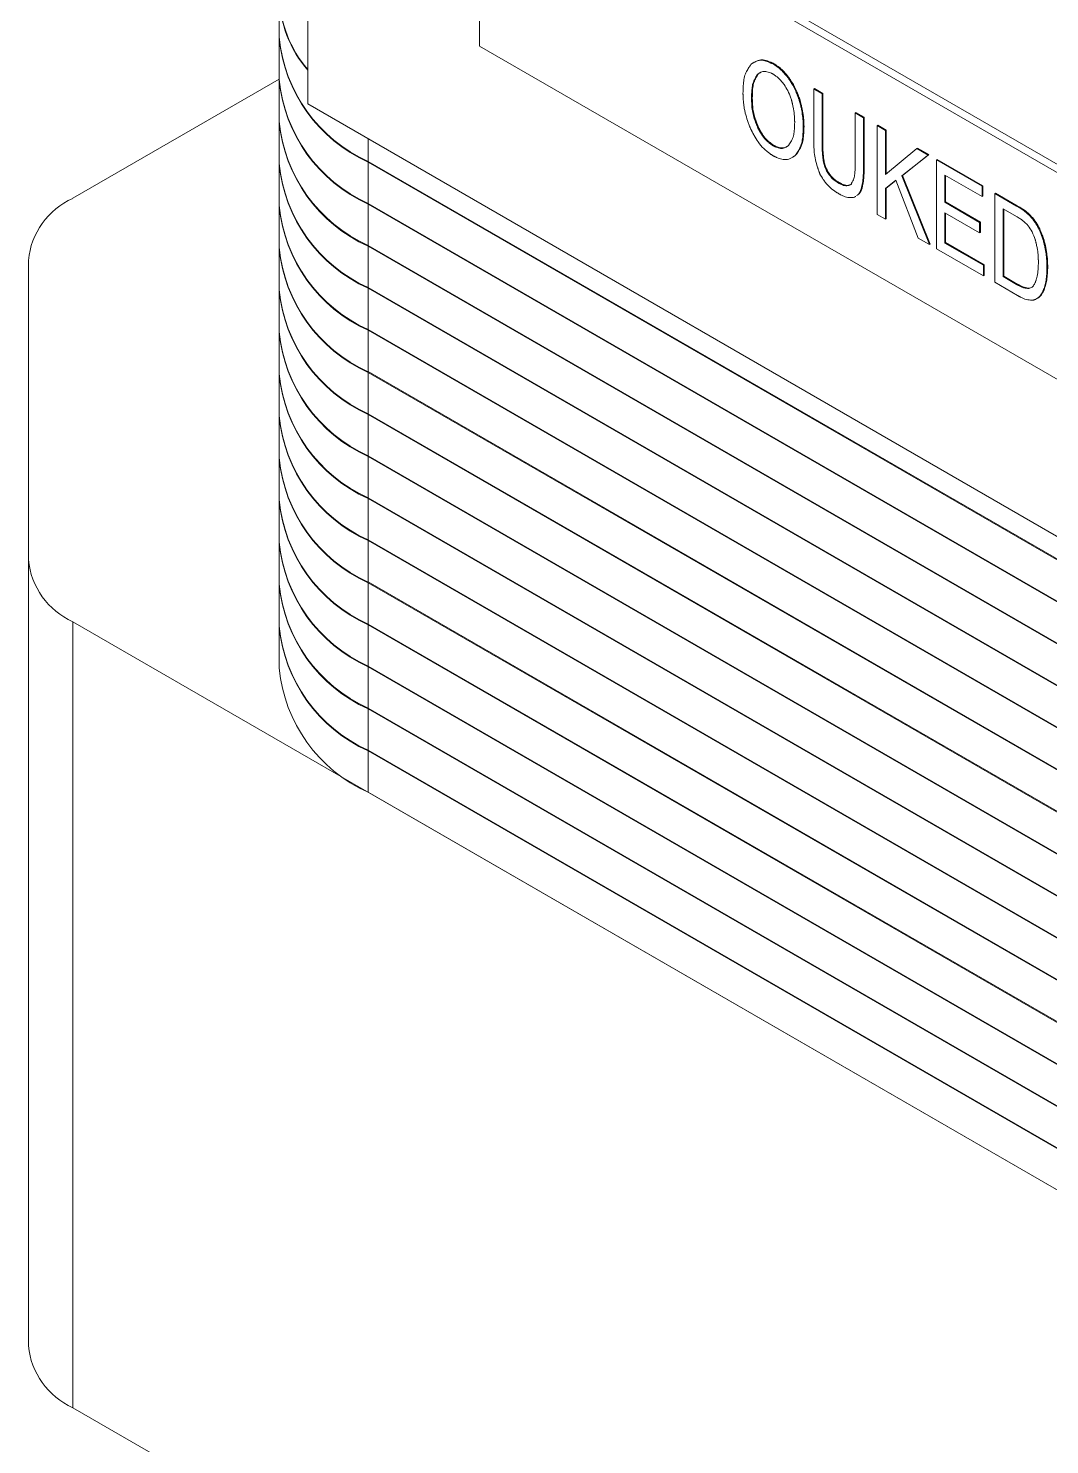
# Model space of a CAD drawing. Header units: millimetres. Extents: x -331 to 5585, y -2655 to 1513.
# Drawn here: x 4930.01 to 4940.09, y 341.15 to 355.13 of the extents above; entities that cross this region are included whole.
import ezdxf

# ---------------------------------------------------------------- set-up
doc = ezdxf.new("R2010")
doc.units = ezdxf.units.MM

msp = doc.modelspace()

# ---------------------------------------------------------------- linework, layer by layer
at = {"color": 7, "linetype": 'Continuous', "lineweight": 15}
for p, q in [((4932.768, 354.384), (4932.768, 365.219)), ((4934.465, 354.955), (4934.465, 356.997)), ((4934.465, 356.997), (4948.607, 348.833)), ((4948.678, 348.874), (4934.536, 357.038)), ((4932.485, 355.45), (4932.485, 355.042)), ((4932.485, 355.035), (4932.485, 355.042)), ((4932.485, 355.035), (4932.485, 354.626)), ((4948.607, 346.791), (4934.465, 354.955)), ((4937.363, 354.778), (4937.37, 354.782)), ((4932.485, 354.628), (4930.45, 353.452)), ((4932.485, 354.619), (4932.485, 354.626)), ((4932.485, 354.619), (4932.485, 354.211)), ((4937.217, 354.681), (4937.209, 354.677)), ((4937.513, 354.637), (4937.52, 354.641)), ((4937.149, 354.434), (4937.156, 354.438)), ((4937.62, 354.419), (4937.627, 354.423)), ((4937.764, 354.531), (4937.771, 354.535)), ((4937.764, 354.024), (4937.764, 354.531)), ((4937.764, 354.531), (4937.846, 354.483)), ((4937.853, 354.487), (4937.771, 354.535)), ((4937.846, 354.483), (4937.853, 354.487)), ((4937.846, 354.483), (4937.846, 353.977)), ((4937.853, 353.981), (4937.853, 354.487)), ((4950.446, 344.179), (4932.768, 354.384)), ((4938.171, 354.296), (4938.178, 354.3)), ((4938.171, 353.79), (4938.171, 354.296)), ((4938.171, 354.296), (4938.253, 354.248)), ((4938.26, 354.252), (4938.178, 354.3)), ((4932.485, 354.204), (4932.485, 354.211)), ((4932.485, 354.204), (4932.485, 353.796)), ((4937.211, 354.147), (4937.218, 354.151)), ((4937.66, 354.152), (4937.667, 354.156)), ((4938.253, 354.248), (4938.26, 354.252)), ((4938.253, 354.248), (4938.253, 353.741)), ((4938.26, 353.746), (4938.26, 354.252)), ((4938.389, 354.17), (4938.396, 354.174)), ((4938.389, 354.17), (4938.471, 354.122)), ((4938.389, 353.293), (4938.389, 354.17)), ((4938.478, 354.126), (4938.396, 354.174)), ((4938.471, 354.122), (4938.478, 354.126)), ((4938.471, 354.122), (4938.471, 353.687)), ((4938.478, 353.693), (4938.478, 354.126)), ((4937.361, 353.97), (4937.369, 353.975)), ((4937.583, 353.878), (4937.59, 353.882)), ((4937.846, 353.977), (4937.853, 353.981)), ((4938.471, 353.687), (4938.781, 353.944)), ((4938.892, 353.879), (4938.631, 353.674)), ((4938.638, 353.678), (4938.899, 353.883)), ((4938.781, 353.944), (4938.788, 353.948)), ((4938.781, 353.944), (4938.892, 353.879)), ((4938.899, 353.883), (4938.788, 353.948)), ((4938.892, 353.879), (4938.899, 353.883)), ((4932.485, 353.789), (4932.485, 353.796)), ((4932.485, 353.789), (4932.485, 353.381)), ((4933.364, 353.817), (4949.992, 344.218)), ((4949.992, 344.211), (4933.364, 353.81)), ((4933.364, 353.81), (4933.364, 353.402)), ((4937.862, 353.796), (4937.869, 353.8)), ((4938.253, 353.741), (4938.26, 353.746)), ((4938.974, 353.832), (4938.981, 353.836)), ((4938.974, 353.832), (4939.424, 353.572)), ((4938.974, 352.955), (4938.974, 353.832)), ((4939.431, 353.576), (4938.981, 353.836)), ((4937.915, 353.684), (4937.922, 353.688)), ((4938.004, 353.605), (4938.011, 353.609)), ((4938.574, 353.63), (4938.471, 353.549)), ((4938.478, 353.553), (4938.574, 353.628)), ((4938.795, 353.059), (4938.574, 353.63)), ((4938.631, 353.674), (4938.638, 353.678)), ((4938.631, 353.674), (4938.904, 352.996)), ((4938.911, 353), (4938.638, 353.678)), ((4939.424, 353.469), (4939.056, 353.681)), ((4939.056, 353.681), (4939.056, 353.413)), ((4939.063, 353.417), (4939.063, 353.677)), ((4938.232, 353.545), (4938.239, 353.549)), ((4938.478, 353.553), (4938.471, 353.549)), ((4938.471, 353.549), (4938.471, 353.245)), ((4938.478, 353.249), (4938.478, 353.553)), ((4939.424, 353.572), (4939.431, 353.576)), ((4939.424, 353.572), (4939.424, 353.469)), ((4939.424, 353.469), (4939.431, 353.473)), ((4939.431, 353.473), (4939.431, 353.576)), ((4939.55, 353.499), (4939.557, 353.503)), ((4939.55, 353.499), (4939.765, 353.375)), ((4939.55, 352.623), (4939.55, 353.499)), ((4939.772, 353.379), (4939.557, 353.503)), ((4932.485, 353.374), (4932.485, 353.381)), ((4932.485, 353.374), (4932.485, 352.966)), ((4933.364, 353.402), (4949.992, 343.803)), ((4949.992, 343.796), (4933.364, 353.395)), ((4933.364, 353.395), (4933.364, 352.987)), ((4939.056, 353.413), (4939.063, 353.417)), ((4939.056, 353.413), (4939.4, 353.214)), ((4939.4, 353.111), (4939.056, 353.31)), ((4939.056, 353.31), (4939.056, 353.011)), ((4939.408, 353.218), (4939.063, 353.417)), ((4939.063, 353.015), (4939.063, 353.306)), ((4939.763, 353.273), (4939.632, 353.348)), ((4939.632, 353.348), (4939.632, 352.679)), ((4939.64, 352.683), (4939.64, 353.344)), ((4939.765, 353.375), (4939.772, 353.379)), ((4938.471, 353.245), (4938.389, 353.293)), ((4938.471, 353.245), (4938.478, 353.249)), ((4939.4, 353.214), (4939.408, 353.218)), ((4939.4, 353.214), (4939.4, 353.111)), ((4939.408, 353.115), (4939.408, 353.218)), ((4939.886, 353.289), (4939.893, 353.293)), ((4939.981, 353.158), (4939.988, 353.162)), ((4938.904, 352.996), (4938.795, 353.059)), ((4939.4, 353.111), (4939.408, 353.115)), ((4932.485, 352.959), (4932.485, 352.966)), ((4932.485, 352.959), (4932.485, 352.55)), ((4933.364, 352.987), (4949.992, 343.388)), ((4949.992, 343.381), (4933.364, 352.98)), ((4933.364, 352.98), (4933.364, 352.571)), ((4938.904, 352.996), (4938.911, 353)), ((4939.438, 352.687), (4938.974, 352.955)), ((4939.056, 353.011), (4939.063, 353.015)), ((4939.056, 353.011), (4939.438, 352.791)), ((4939.445, 352.795), (4939.063, 353.015)), ((4940.043, 352.982), (4940.05, 352.986)), ((4930.011, 352.84), (4930.011, 349.884)), ((4939.445, 352.795), (4939.438, 352.791)), ((4939.438, 352.791), (4939.438, 352.687)), ((4939.445, 352.691), (4939.445, 352.795)), ((4940.065, 352.769), (4940.072, 352.773)), ((4939.438, 352.687), (4939.445, 352.691)), ((4939.775, 352.493), (4939.55, 352.623)), ((4939.632, 352.679), (4939.64, 352.683)), ((4939.632, 352.679), (4939.765, 352.602)), ((4939.772, 352.606), (4939.64, 352.683)), ((4939.765, 352.602), (4939.772, 352.606)), ((4932.485, 352.543), (4932.485, 352.55)), ((4932.485, 352.543), (4932.485, 352.135)), ((4933.364, 352.571), (4949.992, 342.973)), ((4949.992, 342.966), (4933.364, 352.564)), ((4933.364, 352.564), (4933.364, 352.156)), ((4939.968, 352.463), (4939.975, 352.467)), ((4940.027, 352.538), (4940.034, 352.542)), ((4932.485, 352.128), (4932.485, 352.135)), ((4932.485, 352.128), (4932.485, 351.72)), ((4933.364, 352.156), (4949.992, 342.557)), ((4949.992, 342.55), (4933.364, 352.149)), ((4933.364, 352.149), (4933.364, 351.741)), ((4932.485, 351.713), (4932.485, 351.72)), ((4932.485, 351.713), (4932.485, 351.305)), ((4933.364, 351.741), (4949.992, 342.142)), ((4949.992, 342.135), (4933.364, 351.734)), ((4933.364, 351.734), (4933.364, 351.326)), ((4932.485, 351.298), (4932.485, 351.305)), ((4932.485, 351.298), (4932.485, 350.89)), ((4933.364, 351.326), (4949.992, 341.727)), ((4949.992, 341.72), (4933.364, 351.319)), ((4933.364, 351.319), (4933.364, 350.911)), ((4932.485, 350.883), (4932.485, 350.89)), ((4932.485, 350.883), (4932.485, 350.474)), ((4933.364, 350.911), (4949.992, 341.312)), ((4949.992, 341.305), (4933.364, 350.904)), ((4933.364, 350.904), (4933.364, 350.495)), ((4932.485, 350.468), (4932.485, 350.474)), ((4932.485, 350.468), (4932.485, 350.059)), ((4933.364, 350.495), (4949.992, 340.897)), ((4949.992, 340.89), (4933.364, 350.488)), ((4933.364, 350.488), (4933.364, 350.08)), ((4932.485, 350.052), (4932.485, 350.059)), ((4932.485, 350.052), (4932.485, 349.644)), ((4933.364, 350.08), (4949.992, 340.481)), ((4949.992, 340.474), (4933.364, 350.073)), ((4933.364, 350.073), (4933.364, 349.665)), ((4930.011, 342.127), (4930.011, 349.884)), ((4933.364, 349.665), (4949.992, 340.066)), ((4932.485, 349.637), (4932.485, 349.644)), ((4932.485, 349.637), (4932.485, 349.229)), ((4949.992, 340.059), (4933.364, 349.658)), ((4933.364, 349.658), (4933.364, 349.25)), ((4930.45, 349.271), (4952.906, 336.308)), ((4930.45, 349.271), (4930.45, 341.514)), ((4933.364, 349.25), (4949.992, 339.651)), ((4932.485, 349.222), (4932.485, 349.229)), ((4932.485, 349.222), (4932.485, 348.814)), ((4949.992, 339.644), (4933.364, 349.243)), ((4933.364, 349.243), (4933.364, 348.835)), ((4933.364, 348.835), (4949.992, 339.236)), ((4949.992, 339.229), (4933.364, 348.828)), ((4933.364, 348.828), (4933.364, 348.419)), ((4933.364, 348.419), (4949.992, 338.821)), ((4949.992, 338.814), (4933.364, 348.413)), ((4933.364, 348.413), (4933.364, 348.004)), ((4933.364, 348.004), (4949.992, 338.405)), ((4949.992, 338.399), (4933.364, 347.997)), ((4933.364, 347.997), (4933.364, 347.589)), ((4933.364, 347.589), (4949.992, 337.99)), ((4930.45, 341.514), (4952.906, 328.551))]:
    msp.add_line(p, q, dxfattribs=at)
at = {"color": 8, "linetype": 'Continuous', "lineweight": 15}
msp.add_line((4933.364, 354.04), (4933.364, 353.817), dxfattribs=at)
at = {"color": 7, "linetype": 'Continuous', "lineweight": 15}
for centre, radius, start, end in [((4933.674, 355.493), 1.189, 181.746, 220.3955), ((4933.659, 355.481), 1.174, 181.4984, 220.6431), ((4933.987, 355.191), 1.509, 185.6952, 245.6244), ((4933.987, 355.184), 1.509, 185.6952, 245.6244), ((4933.987, 354.776), 1.509, 185.6952, 245.6244), ((4933.987, 354.769), 1.509, 185.6952, 245.6244), ((4933.987, 354.361), 1.509, 185.6952, 245.6244), ((4933.987, 354.354), 1.509, 185.6952, 245.6244), ((4933.987, 353.946), 1.509, 185.6952, 245.6244), ((4933.987, 353.939), 1.509, 185.6952, 245.6244), ((4930.761, 352.765), 0.754, 114.3733, 174.306), ((4933.987, 353.531), 1.509, 185.6952, 245.6244), ((4933.987, 353.524), 1.509, 185.6952, 245.6244), ((4933.987, 353.115), 1.509, 185.6952, 245.6244), ((4933.987, 353.108), 1.509, 185.6952, 245.6244), ((4933.987, 352.7), 1.509, 185.6952, 245.6244), ((4933.987, 352.693), 1.509, 185.6952, 245.6244), ((4933.987, 352.285), 1.509, 185.6952, 245.6244), ((4933.987, 352.278), 1.509, 185.6952, 245.6244), ((4933.987, 351.87), 1.509, 185.6952, 245.6244), ((4933.987, 351.863), 1.509, 185.6952, 245.6244), ((4933.987, 351.455), 1.509, 185.6952, 245.6244), ((4933.987, 351.448), 1.509, 185.6952, 245.6244), ((4933.987, 351.039), 1.509, 185.6952, 245.6244), ((4933.987, 351.032), 1.509, 185.6952, 245.6244), ((4933.987, 350.624), 1.509, 185.6952, 245.6244), ((4933.987, 350.617), 1.509, 185.6952, 245.6244), ((4933.987, 350.209), 1.509, 185.6952, 245.6244), ((4933.987, 350.202), 1.509, 185.6952, 245.6244), ((4930.761, 349.959), 0.754, 185.6951, 245.6246), ((4933.987, 349.794), 1.509, 185.6952, 245.6244), ((4933.987, 349.787), 1.509, 185.6952, 245.6244), ((4933.987, 349.379), 1.509, 185.6952, 245.6244), ((4933.987, 349.372), 1.509, 185.6952, 245.6244), ((4933.987, 348.963), 1.509, 185.6952, 245.6244), ((4930.761, 342.201), 0.754, 185.6951, 245.6246)]:
    msp.add_arc(centre, radius, start, end, dxfattribs=at)
for points, knots in [([(4937.064, 354.485), (4937.064, 354.487), (4937.065, 354.495), (4937.065, 354.506), (4937.065, 354.519), (4937.066, 354.538), (4937.068, 354.575), (4937.072, 354.616), (4937.082, 354.663), (4937.098, 354.704), (4937.117, 354.734), (4937.128, 354.751), (4937.133, 354.757), (4937.137, 354.764), (4937.142, 354.77), (4937.146, 354.776), (4937.149, 354.779), (4937.15, 354.78)], [0, 0, 0, 0, 0.022288, 0.067132, 0.089425, 0.134152, 0.223689, 0.402967, 0.492552, 0.669741, 0.834449, 0.875794, 0.896492, 0.917241, 0.958578, 0.97928, 1, 1, 1, 1]), ([(4937.15, 354.78), (4937.153, 354.782), (4937.158, 354.785), (4937.165, 354.789), (4937.175, 354.795), (4937.194, 354.805), (4937.228, 354.817), (4937.271, 354.814), (4937.307, 354.801), (4937.326, 354.794), (4937.337, 354.789), (4937.345, 354.786), (4937.354, 354.782), (4937.36, 354.779), (4937.363, 354.778)], [0, 0, 0, 0, 0.0578106, 0.0867304, 0.1156198, 0.2313139, 0.4076992, 0.6621393, 0.795139, 0.8615489, 0.8947555, 0.9279401, 0.9639915, 1, 1, 1, 1]), ([(4937.37, 354.782), (4937.367, 354.783), (4937.364, 354.785), (4937.359, 354.787), (4937.356, 354.788), (4937.352, 354.79), (4937.349, 354.791), (4937.344, 354.793), (4937.339, 354.795), (4937.331, 354.799), (4937.306, 354.809), (4937.264, 354.822), (4937.221, 354.817), (4937.195, 354.806), (4937.182, 354.799), (4937.176, 354.796), (4937.173, 354.794), (4937.17, 354.792), (4937.167, 354.79), (4937.164, 354.789), (4937.161, 354.787), (4937.158, 354.785), (4937.157, 354.784)], [0, 0, 0, 0, 0.028929, 0.043382, 0.057816, 0.072269, 0.086765, 0.10124, 0.130125, 0.144623, 0.202454, 0.434695, 0.668805, 0.803986, 0.871407, 0.888319, 0.905201, 0.922051, 0.938964, 0.955784, 0.972666, 1, 1, 1, 1]), ([(4937.363, 354.678), (4937.362, 354.679), (4937.358, 354.68), (4937.354, 354.682), (4937.348, 354.685), (4937.34, 354.688), (4937.323, 354.695), (4937.295, 354.705), (4937.265, 354.706), (4937.242, 354.697), (4937.229, 354.69), (4937.221, 354.685), (4937.217, 354.682), (4937.213, 354.68), (4937.211, 354.678), (4937.209, 354.677)], [0, 0, 0, 0, 0.019867, 0.059573, 0.079499, 0.119233, 0.198749, 0.358035, 0.613577, 0.741335, 0.870442, 0.902911, 0.935298, 0.967603, 1, 1, 1, 1]), ([(4937.363, 354.778), (4937.364, 354.777), (4937.366, 354.776), (4937.369, 354.774), (4937.372, 354.772), (4937.374, 354.77), (4937.377, 354.768), (4937.379, 354.767), (4937.385, 354.763), (4937.401, 354.752), (4937.427, 354.733), (4937.457, 354.704), (4937.479, 354.679), (4937.491, 354.664), (4937.497, 354.657), (4937.502, 354.651), (4937.506, 354.646), (4937.509, 354.641), (4937.512, 354.639), (4937.513, 354.637)], [0, 0, 0, 0, 0.022198, 0.044416, 0.055482, 0.077614, 0.088746, 0.099834, 0.121987, 0.210691, 0.388268, 0.61266, 0.805743, 0.854378, 0.878644, 0.927134, 0.951359, 0.975775, 1, 1, 1, 1]), ([(4937.52, 354.641), (4937.519, 354.642), (4937.518, 354.644), (4937.516, 354.646), (4937.513, 354.65), (4937.511, 354.652), (4937.509, 354.655), (4937.507, 354.657), (4937.505, 354.66), (4937.501, 354.664), (4937.491, 354.677), (4937.47, 354.702), (4937.439, 354.733), (4937.413, 354.752), (4937.397, 354.763), (4937.392, 354.767), (4937.39, 354.769), (4937.388, 354.77), (4937.386, 354.771), (4937.385, 354.772), (4937.384, 354.772), (4937.383, 354.773), (4937.382, 354.774), (4937.381, 354.775), (4937.379, 354.776), (4937.378, 354.777), (4937.376, 354.778), (4937.375, 354.778), (4937.374, 354.779), (4937.373, 354.78), (4937.371, 354.781), (4937.37, 354.781), (4937.37, 354.782)], [0, 0, 0, 0, 0.0110185, 0.0331697, 0.0442453, 0.0665302, 0.0776058, 0.0887386, 0.110816, 0.1218916, 0.166277, 0.3437472, 0.5615908, 0.7796517, 0.8346856, 0.8622176, 0.8760285, 0.8828567, 0.8966448, 0.9035389, 0.9103671, 0.9172611, 0.9241805, 0.9310746, 0.9379534, 0.9516756, 0.9585697, 0.9654638, 0.9723578, 0.9792519, 0.986146, 1, 1, 1, 1]), ([(4937.209, 354.677), (4937.208, 354.675), (4937.206, 354.672), (4937.203, 354.667), (4937.199, 354.661), (4937.195, 354.654), (4937.183, 354.634), (4937.166, 354.602), (4937.154, 354.549), (4937.151, 354.507), (4937.15, 354.478), (4937.15, 354.464), (4937.149, 354.451), (4937.149, 354.442), (4937.149, 354.437), (4937.149, 354.434)], [0, 0, 0, 0, 0.028026, 0.05616, 0.084274, 0.11233, 0.168614, 0.393787, 0.59134, 0.795098, 0.846223, 0.897491, 0.948748, 0.974374, 1, 1, 1, 1]), ([(4937.156, 354.438), (4937.156, 354.441), (4937.156, 354.445), (4937.156, 354.45), (4937.157, 354.456), (4937.157, 354.461), (4937.157, 354.467), (4937.157, 354.471), (4937.157, 354.476), (4937.157, 354.491), (4937.159, 354.525), (4937.164, 354.574), (4937.178, 354.614), (4937.192, 354.641), (4937.2, 354.655), (4937.205, 354.664), (4937.207, 354.666), (4937.209, 354.669), (4937.21, 354.671), (4937.212, 354.674), (4937.213, 354.676), (4937.215, 354.679), (4937.216, 354.68), (4937.217, 354.681)], [0, 0, 0, 0, 0.027969, 0.042038, 0.056107, 0.084246, 0.098317, 0.112388, 0.126292, 0.154441, 0.266799, 0.492036, 0.688576, 0.786578, 0.893202, 0.906628, 0.919906, 0.933224, 0.946669, 0.960007, 0.973325, 0.986662, 1, 1, 1, 1]), ([(4937.217, 354.681), (4937.217, 354.681), (4937.218, 354.682), (4937.219, 354.683), (4937.22, 354.684), (4937.221, 354.684), (4937.222, 354.685), (4937.223, 354.686), (4937.224, 354.686), (4937.225, 354.687), (4937.226, 354.687), (4937.227, 354.688), (4937.228, 354.689), (4937.229, 354.689), (4937.23, 354.69), (4937.231, 354.691), (4937.234, 354.692), (4937.238, 354.695), (4937.242, 354.696), (4937.244, 354.697)], [0, 0, 0, 0, 0.045689, 0.090772, 0.136645, 0.182518, 0.204966, 0.250049, 0.295922, 0.318557, 0.363829, 0.409702, 0.432337, 0.477609, 0.523069, 0.546497, 0.591957, 0.773785, 1, 1, 1, 1]), ([(4937.47, 354.575), (4937.466, 354.581), (4937.454, 354.596), (4937.429, 354.628), (4937.396, 354.656), (4937.372, 354.672), (4937.363, 354.678)], [0, 0, 0, 0, 0.123837, 0.37169, 0.763229, 1, 1, 1, 1]), ([(4937.543, 354.424), (4937.541, 354.43), (4937.531, 354.461), (4937.51, 354.513), (4937.483, 354.556), (4937.47, 354.575)], [0, 0, 0, 0, 0.116863, 0.587692, 1, 1, 1, 1]), ([(4937.513, 354.637), (4937.515, 354.635), (4937.52, 354.626), (4937.529, 354.612), (4937.543, 354.59), (4937.564, 354.556), (4937.586, 354.512), (4937.6, 354.475), (4937.608, 354.453), (4937.612, 354.443), (4937.614, 354.436), (4937.617, 354.428), (4937.619, 354.423), (4937.62, 354.419)], [0, 0, 0, 0, 0.040492, 0.121353, 0.202194, 0.36417, 0.60273, 0.800869, 0.85061, 0.900311, 0.925214, 0.950089, 1, 1, 1, 1]), ([(4937.627, 354.423), (4937.626, 354.426), (4937.625, 354.43), (4937.623, 354.435), (4937.622, 354.438), (4937.621, 354.442), (4937.619, 354.445), (4937.618, 354.449), (4937.617, 354.452), (4937.615, 354.457), (4937.609, 354.473), (4937.597, 354.506), (4937.576, 354.551), (4937.553, 354.59), (4937.538, 354.614), (4937.53, 354.625), (4937.527, 354.63), (4937.523, 354.636), (4937.521, 354.64), (4937.52, 354.641)], [0, 0, 0, 0, 0.040478, 0.050719, 0.07077, 0.081011, 0.10109, 0.111331, 0.131465, 0.141519, 0.182114, 0.34395, 0.5795, 0.78881, 0.894389, 0.920745, 0.947102, 0.973551, 1, 1, 1, 1]), ([(4937.14, 354.138), (4937.139, 354.141), (4937.137, 354.147), (4937.133, 354.156), (4937.129, 354.168), (4937.121, 354.189), (4937.105, 354.232), (4937.09, 354.281), (4937.079, 354.329), (4937.072, 354.373), (4937.068, 354.41), (4937.067, 354.437), (4937.066, 354.447), (4937.065, 354.457), (4937.065, 354.467), (4937.065, 354.477), (4937.064, 354.482), (4937.064, 354.485)], [0, 0, 0, 0, 0.025374, 0.05088, 0.076481, 0.12744, 0.229404, 0.433851, 0.535852, 0.637979, 0.818614, 0.863886, 0.886583, 0.909272, 0.954641, 0.977322, 1, 1, 1, 1]), ([(4937.149, 354.434), (4937.149, 354.431), (4937.149, 354.426), (4937.15, 354.418), (4937.15, 354.409), (4937.151, 354.393), (4937.152, 354.356), (4937.158, 354.303), (4937.174, 354.244), (4937.188, 354.205), (4937.196, 354.184), (4937.199, 354.176), (4937.203, 354.168), (4937.206, 354.16), (4937.209, 354.153), (4937.21, 354.149), (4937.211, 354.147)], [0, 0, 0, 0, 0.030754, 0.06151, 0.092086, 0.122853, 0.245687, 0.489905, 0.684947, 0.842254, 0.881603, 0.901278, 0.921134, 0.960465, 0.980233, 1, 1, 1, 1]), ([(4937.218, 354.151), (4937.217, 354.152), (4937.216, 354.155), (4937.214, 354.16), (4937.213, 354.165), (4937.211, 354.168), (4937.21, 354.172), (4937.208, 354.176), (4937.206, 354.18), (4937.203, 354.19), (4937.191, 354.222), (4937.173, 354.272), (4937.162, 354.333), (4937.159, 354.374), (4937.158, 354.396), (4937.157, 354.402), (4937.157, 354.405), (4937.157, 354.407), (4937.157, 354.409), (4937.157, 354.411), (4937.157, 354.414), (4937.157, 354.416), (4937.157, 354.418), (4937.157, 354.421), (4937.157, 354.423), (4937.157, 354.426), (4937.157, 354.428), (4937.156, 354.431), (4937.156, 354.433), (4937.156, 354.436), (4937.156, 354.437), (4937.156, 354.438)], [0, 0, 0, 0, 0.01532, 0.03064, 0.046117, 0.061437, 0.069086, 0.084359, 0.099791, 0.115199, 0.17654, 0.422708, 0.619239, 0.80916, 0.856811, 0.868718, 0.874762, 0.886669, 0.892528, 0.898572, 0.910474, 0.916334, 0.928419, 0.934278, 0.946178, 0.95222, 0.964119, 0.970161, 0.98206, 0.987918, 1, 1, 1, 1]), ([(4937.575, 354.203), (4937.575, 354.206), (4937.575, 354.21), (4937.574, 354.217), (4937.574, 354.224), (4937.574, 354.235), (4937.573, 354.255), (4937.57, 354.294), (4937.563, 354.34), (4937.554, 354.379), (4937.55, 354.397), (4937.548, 354.406), (4937.546, 354.413), (4937.544, 354.419), (4937.544, 354.422), (4937.543, 354.424)], [0, 0, 0, 0, 0.039586, 0.059379, 0.098734, 0.138329, 0.217325, 0.375422, 0.685294, 0.842411, 0.881786, 0.921234, 0.960496, 0.98036, 1, 1, 1, 1]), ([(4937.62, 354.419), (4937.621, 354.416), (4937.623, 354.41), (4937.625, 354.401), (4937.63, 354.383), (4937.637, 354.355), (4937.647, 354.307), (4937.654, 354.26), (4937.657, 354.221), (4937.658, 354.201), (4937.659, 354.19), (4937.659, 354.182), (4937.659, 354.173), (4937.659, 354.163), (4937.66, 354.156), (4937.66, 354.152)], [0, 0, 0, 0, 0.032487, 0.065141, 0.097946, 0.22844, 0.359118, 0.620923, 0.751634, 0.816939, 0.849669, 0.882196, 0.914914, 0.947626, 1, 1, 1, 1]), ([(4937.667, 354.156), (4937.667, 354.159), (4937.667, 354.163), (4937.667, 354.168), (4937.666, 354.172), (4937.666, 354.177), (4937.666, 354.181), (4937.666, 354.185), (4937.666, 354.189), (4937.666, 354.197), (4937.664, 354.227), (4937.661, 354.278), (4937.649, 354.338), (4937.639, 354.377), (4937.634, 354.395), (4937.632, 354.405), (4937.63, 354.412), (4937.628, 354.418), (4937.628, 354.421), (4937.627, 354.423)], [0, 0, 0, 0, 0.0325167, 0.0488731, 0.0652295, 0.0815875, 0.0979456, 0.1143054, 0.1304708, 0.1468347, 0.212112, 0.4737192, 0.7354322, 0.8676108, 0.900785, 0.9338403, 0.9669119, 0.983456, 1, 1, 1, 1]), ([(4937.211, 354.147), (4937.212, 354.145), (4937.214, 354.141), (4937.218, 354.134), (4937.222, 354.126), (4937.228, 354.116), (4937.239, 354.097), (4937.261, 354.062), (4937.291, 354.026), (4937.32, 354.001), (4937.336, 353.989), (4937.346, 353.982), (4937.351, 353.978), (4937.356, 353.974), (4937.36, 353.972), (4937.361, 353.97)], [0, 0, 0, 0, 0.020229, 0.060728, 0.101135, 0.121488, 0.202453, 0.364649, 0.63244, 0.764184, 0.881948, 0.911493, 0.941006, 0.970518, 1, 1, 1, 1]), ([(4937.369, 353.975), (4937.367, 353.975), (4937.365, 353.977), (4937.362, 353.979), (4937.359, 353.981), (4937.357, 353.983), (4937.354, 353.985), (4937.352, 353.987), (4937.349, 353.989), (4937.342, 353.994), (4937.327, 354.005), (4937.299, 354.029), (4937.27, 354.063), (4937.251, 354.094), (4937.241, 354.11), (4937.236, 354.118), (4937.234, 354.123), (4937.232, 354.126), (4937.23, 354.13), (4937.228, 354.133), (4937.226, 354.137), (4937.224, 354.14), (4937.222, 354.144), (4937.22, 354.147), (4937.219, 354.15), (4937.218, 354.151)], [0, 0, 0, 0, 0.020229, 0.040488, 0.050573, 0.070832, 0.080948, 0.101207, 0.111324, 0.131556, 0.212507, 0.374706, 0.626572, 0.756758, 0.821729, 0.854142, 0.870391, 0.886599, 0.902896, 0.919061, 0.935317, 0.951573, 0.967829, 0.983827, 1, 1, 1, 1]), ([(4937.513, 353.973), (4937.515, 353.975), (4937.517, 353.978), (4937.52, 353.983), (4937.527, 353.994), (4937.542, 354.016), (4937.56, 354.053), (4937.569, 354.097), (4937.572, 354.134), (4937.574, 354.157), (4937.574, 354.173), (4937.574, 354.183), (4937.575, 354.192), (4937.575, 354.199), (4937.575, 354.203)], [0, 0, 0, 0, 0.0292357, 0.0584286, 0.0875788, 0.2045653, 0.4356322, 0.6422024, 0.7450364, 0.8478342, 0.8990907, 0.9248869, 0.9505063, 1, 1, 1, 1]), ([(4937.66, 354.152), (4937.66, 354.146), (4937.659, 354.13), (4937.658, 354.104), (4937.656, 354.072), (4937.653, 354.042), (4937.646, 354.003), (4937.633, 353.96), (4937.613, 353.924), (4937.598, 353.901), (4937.59, 353.888), (4937.585, 353.882), (4937.583, 353.878)], [0, 0, 0, 0, 0.048784, 0.146533, 0.244139, 0.341836, 0.439486, 0.630249, 0.81451, 0.907314, 0.953622, 1, 1, 1, 1]), ([(4937.59, 353.882), (4937.593, 353.886), (4937.596, 353.891), (4937.601, 353.898), (4937.604, 353.903), (4937.611, 353.913), (4937.625, 353.936), (4937.641, 353.967), (4937.655, 354.012), (4937.661, 354.051), (4937.664, 354.088), (4937.665, 354.109), (4937.665, 354.122), (4937.666, 354.132), (4937.666, 354.143), (4937.667, 354.151), (4937.667, 354.156)], [0, 0, 0, 0, 0.048741, 0.073211, 0.097647, 0.12203, 0.219643, 0.415226, 0.51299, 0.70877, 0.806375, 0.855219, 0.904028, 0.928499, 0.952819, 1, 1, 1, 1]), ([(4937.362, 353.871), (4937.36, 353.873), (4937.355, 353.876), (4937.348, 353.881), (4937.341, 353.886), (4937.327, 353.896), (4937.303, 353.914), (4937.261, 353.949), (4937.215, 354.003), (4937.184, 354.056), (4937.168, 354.085), (4937.16, 354.099), (4937.155, 354.11), (4937.149, 354.121), (4937.145, 354.129), (4937.142, 354.135), (4937.14, 354.138)], [0, 0, 0, 0, 0.027007, 0.054034, 0.081062, 0.108091, 0.216157, 0.357441, 0.600562, 0.798623, 0.848944, 0.874035, 0.924406, 0.949499, 0.974688, 1, 1, 1, 1]), ([(4937.825, 353.688), (4937.825, 353.69), (4937.824, 353.692), (4937.822, 353.696), (4937.821, 353.7), (4937.819, 353.704), (4937.818, 353.709), (4937.816, 353.713), (4937.814, 353.718), (4937.811, 353.727), (4937.808, 353.736), (4937.805, 353.745), (4937.803, 353.75), (4937.802, 353.755), (4937.799, 353.764), (4937.788, 353.796), (4937.774, 353.851), (4937.767, 353.909), (4937.765, 353.948), (4937.764, 353.968), (4937.764, 353.983), (4937.764, 353.995), (4937.764, 354.006), (4937.764, 354.015), (4937.764, 354.021), (4937.764, 354.024)], [0, 0, 0, 0, 0.013034, 0.019533, 0.032567, 0.045583, 0.058599, 0.071615, 0.084612, 0.09773, 0.149902, 0.162931, 0.175926, 0.188887, 0.20197, 0.254117, 0.463411, 0.672658, 0.776978, 0.832637, 0.860613, 0.916246, 0.944216, 0.972186, 1, 1, 1, 1]), ([(4937.361, 353.97), (4937.363, 353.97), (4937.366, 353.968), (4937.371, 353.966), (4937.377, 353.964), (4937.385, 353.96), (4937.401, 353.954), (4937.43, 353.944), (4937.459, 353.944), (4937.482, 353.954), (4937.493, 353.96), (4937.5, 353.964), (4937.502, 353.965), (4937.504, 353.967), (4937.506, 353.968), (4937.508, 353.969), (4937.51, 353.971), (4937.512, 353.972), (4937.513, 353.973)], [0, 0, 0, 0, 0.020008, 0.060052, 0.08006, 0.120108, 0.200177, 0.360505, 0.614802, 0.743214, 0.871454, 0.887442, 0.903561, 0.91964, 0.935718, 0.951755, 0.967792, 1, 1, 1, 1]), ([(4937.583, 353.878), (4937.582, 353.877), (4937.578, 353.875), (4937.574, 353.871), (4937.569, 353.868), (4937.56, 353.861), (4937.543, 353.85), (4937.511, 353.834), (4937.466, 353.831), (4937.424, 353.845), (4937.401, 353.854), (4937.391, 353.858), (4937.383, 353.862), (4937.374, 353.865), (4937.368, 353.868), (4937.364, 353.87), (4937.362, 353.871)], [0, 0, 0, 0, 0.027263, 0.054525, 0.081869, 0.109024, 0.21813, 0.363437, 0.615661, 0.806399, 0.85476, 0.878972, 0.92731, 0.95152, 0.975749, 1, 1, 1, 1]), ([(4937.492, 353.96), (4937.488, 353.958), (4937.471, 353.949), (4937.443, 353.947), (4937.412, 353.957), (4937.396, 353.963), (4937.387, 353.966), (4937.385, 353.968), (4937.382, 353.969), (4937.379, 353.97), (4937.377, 353.971), (4937.374, 353.972), (4937.371, 353.973), (4937.369, 353.974), (4937.369, 353.975)], [0, 0, 0, 0, 0.1332942, 0.5080503, 0.6808622, 0.8402707, 0.8602477, 0.8802246, 0.9001609, 0.9200971, 0.9401506, 0.9600868, 0.9800997, 1, 1, 1, 1]), ([(4937.521, 353.977), (4937.52, 353.977), (4937.519, 353.976), (4937.518, 353.976), (4937.517, 353.975), (4937.516, 353.974), (4937.515, 353.973), (4937.514, 353.973), (4937.513, 353.972), (4937.512, 353.971), (4937.511, 353.971), (4937.51, 353.97), (4937.509, 353.97), (4937.508, 353.969), (4937.507, 353.968), (4937.506, 353.968), (4937.506, 353.968)], [0, 0, 0, 0, 0.08497, 0.170282, 0.253777, 0.339089, 0.380837, 0.466149, 0.551119, 0.593216, 0.677059, 0.762371, 0.804468, 0.888662, 0.974318, 1, 1, 1, 1]), ([(4937.557, 353.859), (4937.56, 353.861), (4937.563, 353.863), (4937.567, 353.866), (4937.568, 353.867), (4937.57, 353.868), (4937.571, 353.869), (4937.573, 353.87), (4937.574, 353.871), (4937.576, 353.872), (4937.577, 353.873), (4937.578, 353.874), (4937.58, 353.875), (4937.581, 353.876), (4937.583, 353.877), (4937.584, 353.878), (4937.585, 353.879), (4937.587, 353.88), (4937.589, 353.882), (4937.59, 353.882)], [0, 0, 0, 0, 0.235222, 0.299153, 0.33073, 0.362942, 0.426729, 0.458161, 0.521659, 0.553729, 0.585798, 0.649154, 0.681082, 0.713151, 0.776364, 0.808291, 0.840219, 0.904075, 1, 1, 1, 1]), ([(4937.846, 353.977), (4937.846, 353.976), (4937.846, 353.972), (4937.846, 353.966), (4937.846, 353.959), (4937.846, 353.95), (4937.847, 353.931), (4937.848, 353.897), (4937.852, 353.85), (4937.859, 353.814), (4937.862, 353.796)], [0, 0, 0, 0, 0.023524, 0.070571, 0.094094, 0.141142, 0.234966, 0.423046, 0.710356, 1, 1, 1, 1]), ([(4937.869, 353.8), (4937.868, 353.806), (4937.863, 353.835), (4937.856, 353.881), (4937.854, 353.923), (4937.853, 353.945), (4937.853, 353.951), (4937.853, 353.955), (4937.853, 353.957), (4937.853, 353.958), (4937.853, 353.96), (4937.853, 353.961), (4937.853, 353.962), (4937.853, 353.964), (4937.853, 353.966), (4937.853, 353.968), (4937.853, 353.97), (4937.853, 353.971), (4937.853, 353.972), (4937.853, 353.974), (4937.853, 353.975), (4937.853, 353.977), (4937.853, 353.979), (4937.853, 353.98), (4937.853, 353.981)], [0, 0, 0, 0, 0.093975, 0.470125, 0.734477, 0.800868, 0.833918, 0.850442, 0.858845, 0.867247, 0.875369, 0.883771, 0.891894, 0.900296, 0.908698, 0.925222, 0.933624, 0.941746, 0.950148, 0.95827, 0.966672, 0.975074, 0.983196, 1, 1, 1, 1]), ([(4937.862, 353.796), (4937.864, 353.79), (4937.869, 353.773), (4937.88, 353.741), (4937.898, 353.71), (4937.911, 353.69), (4937.915, 353.684)], [0, 0, 0, 0, 0.159155, 0.43043, 0.823505, 1, 1, 1, 1]), ([(4937.922, 353.688), (4937.918, 353.694), (4937.909, 353.708), (4937.891, 353.737), (4937.878, 353.77), (4937.872, 353.792), (4937.869, 353.8)], [0, 0, 0, 0, 0.158738, 0.412983, 0.800351, 1, 1, 1, 1]), ([(4938.131, 353.589), (4938.133, 353.593), (4938.143, 353.611), (4938.159, 353.643), (4938.169, 353.692), (4938.171, 353.728), (4938.171, 353.75), (4938.171, 353.759), (4938.171, 353.767), (4938.171, 353.775), (4938.171, 353.783), (4938.171, 353.788), (4938.171, 353.79)], [0, 0, 0, 0, 0.070547, 0.353335, 0.573583, 0.786198, 0.839655, 0.866169, 0.892893, 0.946341, 0.973065, 1, 1, 1, 1]), ([(4938.253, 353.741), (4938.253, 353.739), (4938.253, 353.735), (4938.253, 353.728), (4938.253, 353.721), (4938.253, 353.71), (4938.252, 353.681), (4938.25, 353.644), (4938.244, 353.604), (4938.24, 353.582), (4938.237, 353.568), (4938.236, 353.563), (4938.235, 353.558), (4938.234, 353.553), (4938.233, 353.549), (4938.232, 353.546), (4938.232, 353.545)], [0, 0, 0, 0, 0.038742, 0.057882, 0.096624, 0.135369, 0.212639, 0.522371, 0.677254, 0.838657, 0.87906, 0.899169, 0.919277, 0.959744, 0.979866, 1, 1, 1, 1]), ([(4938.239, 353.549), (4938.239, 353.55), (4938.24, 353.552), (4938.24, 353.554), (4938.241, 353.557), (4938.241, 353.559), (4938.242, 353.562), (4938.242, 353.564), (4938.243, 353.567), (4938.244, 353.57), (4938.246, 353.582), (4938.253, 353.613), (4938.258, 353.654), (4938.259, 353.691), (4938.26, 353.708), (4938.26, 353.716), (4938.26, 353.721), (4938.26, 353.725), (4938.26, 353.729), (4938.26, 353.733), (4938.26, 353.736), (4938.26, 353.739), (4938.26, 353.742), (4938.26, 353.744), (4938.26, 353.746)], [0, 0, 0, 0, 0.019185, 0.02889, 0.038608, 0.058004, 0.067709, 0.086894, 0.096586, 0.106278, 0.145046, 0.299781, 0.609792, 0.764506, 0.841788, 0.861163, 0.880537, 0.89991, 0.919283, 0.938655, 0.958027, 0.967714, 0.983857, 1, 1, 1, 1]), ([(4938.01, 353.497), (4938.007, 353.499), (4938.003, 353.502), (4937.996, 353.506), (4937.988, 353.511), (4937.979, 353.517), (4937.953, 353.534), (4937.92, 353.56), (4937.886, 353.599), (4937.863, 353.629), (4937.848, 353.652), (4937.839, 353.667), (4937.834, 353.674), (4937.83, 353.681), (4937.827, 353.686), (4937.825, 353.688)], [0, 0, 0, 0, 0.034558, 0.069127, 0.103696, 0.138293, 0.207431, 0.485372, 0.624176, 0.762725, 0.881176, 0.910907, 0.940656, 0.970192, 1, 1, 1, 1]), ([(4937.915, 353.684), (4937.919, 353.679), (4937.931, 353.665), (4937.952, 353.642), (4937.978, 353.621), (4937.995, 353.611), (4938.004, 353.605)], [0, 0, 0, 0, 0.151865, 0.446927, 0.720428, 1, 1, 1, 1]), ([(4938.011, 353.609), (4938.006, 353.612), (4937.992, 353.621), (4937.969, 353.637), (4937.944, 353.661), (4937.929, 353.679), (4937.922, 353.688)], [0, 0, 0, 0, 0.151763, 0.455998, 0.724659, 1, 1, 1, 1]), ([(4938.004, 353.605), (4938.005, 353.604), (4938.008, 353.603), (4938.013, 353.6), (4938.018, 353.598), (4938.025, 353.594), (4938.046, 353.584), (4938.081, 353.571), (4938.111, 353.58), (4938.127, 353.587), (4938.131, 353.589)], [0, 0, 0, 0, 0.0251195, 0.0752092, 0.1002541, 0.125315, 0.2255325, 0.5472188, 0.8708539, 1, 1, 1, 1]), ([(4938.138, 353.593), (4938.135, 353.591), (4938.117, 353.583), (4938.09, 353.575), (4938.057, 353.587), (4938.04, 353.594), (4938.033, 353.598), (4938.03, 353.599), (4938.028, 353.6), (4938.027, 353.601), (4938.026, 353.601), (4938.025, 353.602), (4938.023, 353.603), (4938.022, 353.603), (4938.021, 353.604), (4938.02, 353.604), (4938.019, 353.605), (4938.017, 353.606), (4938.016, 353.606), (4938.015, 353.607), (4938.014, 353.608), (4938.012, 353.608), (4938.011, 353.609), (4938.011, 353.609)], [0, 0, 0, 0, 0.100265, 0.50526, 0.707109, 0.807371, 0.857475, 0.863778, 0.876342, 0.882571, 0.888853, 0.901417, 0.907624, 0.920188, 0.92647, 0.932699, 0.945263, 0.951545, 0.964024, 0.970306, 0.976588, 0.988257, 1, 1, 1, 1]), ([(4938.154, 353.461), (4938.153, 353.461), (4938.151, 353.461), (4938.149, 353.461), (4938.147, 353.461), (4938.144, 353.46), (4938.143, 353.46), (4938.141, 353.46), (4938.135, 353.46), (4938.122, 353.459), (4938.1, 353.46), (4938.073, 353.467), (4938.049, 353.477), (4938.034, 353.484), (4938.027, 353.488), (4938.022, 353.49), (4938.018, 353.493), (4938.013, 353.495), (4938.011, 353.496), (4938.01, 353.497)], [0, 0, 0, 0, 0.023353, 0.03503, 0.058246, 0.069922, 0.081463, 0.093139, 0.116343, 0.20945, 0.395786, 0.582513, 0.768909, 0.861941, 0.885205, 0.908455, 0.954275, 0.977166, 1, 1, 1, 1]), ([(4938.176, 353.472), (4938.175, 353.471), (4938.169, 353.466), (4938.161, 353.463), (4938.154, 353.461)], [0, 0, 0, 0, 0.1043, 1, 1, 1, 1]), ([(4938.232, 353.545), (4938.231, 353.544), (4938.231, 353.542), (4938.23, 353.54), (4938.229, 353.538), (4938.228, 353.536), (4938.227, 353.534), (4938.227, 353.532), (4938.224, 353.526), (4938.218, 353.514), (4938.208, 353.493), (4938.194, 353.484), (4938.186, 353.48)], [0, 0, 0, 0, 0.038692, 0.057784, 0.096089, 0.115222, 0.134395, 0.153996, 0.192427, 0.345744, 0.653672, 1, 1, 1, 1]), ([(4938.194, 353.484), (4938.2, 353.488), (4938.212, 353.494), (4938.222, 353.512), (4938.229, 353.525), (4938.232, 353.532), (4938.233, 353.535), (4938.233, 353.536), (4938.234, 353.537), (4938.234, 353.538), (4938.235, 353.539), (4938.235, 353.54), (4938.236, 353.541), (4938.236, 353.542), (4938.236, 353.543), (4938.237, 353.544), (4938.237, 353.545), (4938.238, 353.546), (4938.238, 353.547), (4938.238, 353.548), (4938.239, 353.548), (4938.239, 353.549)], [0, 0, 0, 0, 0.261488, 0.572555, 0.727545, 0.805317, 0.824706, 0.834186, 0.844054, 0.863401, 0.872881, 0.88275, 0.892659, 0.911964, 0.921402, 0.93127, 0.950575, 0.960444, 0.969881, 0.979749, 1, 1, 1, 1]), ([(4939.765, 353.375), (4939.77, 353.373), (4939.793, 353.359), (4939.834, 353.334), (4939.869, 353.304), (4939.886, 353.289)], [0, 0, 0, 0, 0.115556, 0.578463, 1, 1, 1, 1]), ([(4939.893, 353.293), (4939.889, 353.297), (4939.866, 353.317), (4939.825, 353.349), (4939.789, 353.369), (4939.772, 353.379)], [0, 0, 0, 0, 0.115635, 0.57896, 1, 1, 1, 1]), ([(4939.868, 353.195), (4939.864, 353.199), (4939.85, 353.212), (4939.827, 353.232), (4939.796, 353.254), (4939.775, 353.266), (4939.763, 353.273)], [0, 0, 0, 0, 0.132455, 0.397536, 0.663138, 1, 1, 1, 1]), ([(4939.949, 353.047), (4939.946, 353.053), (4939.935, 353.083), (4939.913, 353.137), (4939.883, 353.176), (4939.868, 353.195)], [0, 0, 0, 0, 0.116319, 0.585763, 1, 1, 1, 1]), ([(4939.886, 353.289), (4939.891, 353.285), (4939.912, 353.261), (4939.947, 353.22), (4939.97, 353.177), (4939.981, 353.158)], [0, 0, 0, 0, 0.121537, 0.6109, 1, 1, 1, 1]), ([(4939.988, 353.162), (4939.984, 353.168), (4939.968, 353.198), (4939.939, 353.245), (4939.907, 353.278), (4939.893, 353.293)], [0, 0, 0, 0, 0.121581, 0.610704, 1, 1, 1, 1]), ([(4940.05, 352.986), (4940.049, 352.988), (4940.049, 352.99), (4940.048, 352.993), (4940.047, 352.996), (4940.046, 352.999), (4940.046, 353.002), (4940.045, 353.004), (4940.044, 353.007), (4940.042, 353.016), (4940.037, 353.035), (4940.027, 353.07), (4940.01, 353.114), (4939.995, 353.146), (4939.988, 353.162)], [0, 0, 0, 0, 0.025645, 0.038614, 0.051582, 0.077252, 0.09022, 0.103213, 0.115916, 0.141637, 0.244882, 0.45106, 0.723867, 1, 1, 1, 1]), ([(4939.98, 352.819), (4939.98, 352.822), (4939.98, 352.826), (4939.98, 352.831), (4939.98, 352.835), (4939.98, 352.839), (4939.98, 352.844), (4939.979, 352.852), (4939.979, 352.881), (4939.976, 352.921), (4939.968, 352.969), (4939.961, 352.997), (4939.957, 353.015), (4939.955, 353.024), (4939.953, 353.03), (4939.951, 353.037), (4939.95, 353.042), (4939.949, 353.045), (4939.949, 353.047)], [0, 0, 0, 0, 0.038189, 0.057284, 0.076152, 0.095248, 0.114345, 0.133443, 0.209626, 0.515133, 0.668004, 0.833673, 0.87536, 0.896025, 0.937624, 0.958345, 0.97928, 1, 1, 1, 1]), ([(4939.981, 353.158), (4939.983, 353.152), (4939.997, 353.122), (4940.015, 353.08), (4940.028, 353.037), (4940.034, 353.016), (4940.037, 353.005), (4940.038, 352.999), (4940.04, 352.994), (4940.041, 352.988), (4940.042, 352.984), (4940.043, 352.982)], [0, 0, 0, 0, 0.1031235, 0.5164247, 0.7228259, 0.8257547, 0.8775486, 0.9032498, 0.9289258, 0.9646083, 1, 1, 1, 1]), ([(4940.043, 352.982), (4940.043, 352.981), (4940.044, 352.976), (4940.045, 352.97), (4940.046, 352.964), (4940.048, 352.955), (4940.051, 352.936), (4940.058, 352.895), (4940.063, 352.848), (4940.064, 352.811), (4940.064, 352.794), (4940.065, 352.786), (4940.065, 352.778), (4940.065, 352.773), (4940.065, 352.77), (4940.065, 352.769)], [0, 0, 0, 0, 0.019998, 0.060474, 0.080472, 0.100689, 0.181008, 0.342022, 0.669485, 0.834688, 0.875961, 0.91723, 0.958496, 0.979368, 1, 1, 1, 1]), ([(4940.072, 352.773), (4940.072, 352.773), (4940.072, 352.775), (4940.072, 352.777), (4940.072, 352.779), (4940.072, 352.781), (4940.072, 352.782), (4940.072, 352.784), (4940.072, 352.786), (4940.072, 352.787), (4940.072, 352.789), (4940.072, 352.791), (4940.072, 352.793), (4940.072, 352.794), (4940.072, 352.796), (4940.071, 352.798), (4940.071, 352.802), (4940.071, 352.816), (4940.07, 352.853), (4940.065, 352.9), (4940.058, 352.94), (4940.055, 352.956), (4940.054, 352.961), (4940.054, 352.965), (4940.053, 352.968), (4940.052, 352.971), (4940.052, 352.975), (4940.051, 352.978), (4940.051, 352.981), (4940.05, 352.984), (4940.05, 352.985), (4940.05, 352.986)], [0, 0, 0, 0, 0.010076, 0.020153, 0.030229, 0.040306, 0.045343, 0.055421, 0.065498, 0.070536, 0.080612, 0.090689, 0.095728, 0.105805, 0.115884, 0.120922, 0.13076, 0.171076, 0.332202, 0.664325, 0.832037, 0.874147, 0.884503, 0.905476, 0.916079, 0.937052, 0.947422, 0.958025, 0.979013, 0.989397, 1, 1, 1, 1]), ([(4939.95, 352.622), (4939.951, 352.623), (4939.952, 352.626), (4939.953, 352.629), (4939.953, 352.632), (4939.954, 352.635), (4939.955, 352.637), (4939.956, 352.639), (4939.958, 352.646), (4939.962, 352.66), (4939.971, 352.694), (4939.977, 352.737), (4939.979, 352.774), (4939.979, 352.792), (4939.98, 352.799), (4939.98, 352.806), (4939.98, 352.812), (4939.98, 352.817), (4939.98, 352.819)], [0, 0, 0, 0, 0.018747, 0.037709, 0.056456, 0.065829, 0.08456, 0.093933, 0.112863, 0.188024, 0.338363, 0.666679, 0.833219, 0.874921, 0.916619, 0.937464, 0.968621, 1, 1, 1, 1]), ([(4940.065, 352.769), (4940.065, 352.766), (4940.065, 352.761), (4940.065, 352.753), (4940.064, 352.744), (4940.064, 352.728), (4940.062, 352.694), (4940.058, 352.643), (4940.047, 352.597), (4940.038, 352.569), (4940.034, 352.558), (4940.032, 352.553), (4940.031, 352.548), (4940.029, 352.542), (4940.028, 352.539), (4940.027, 352.538)], [0, 0, 0, 0, 0.031535, 0.063259, 0.094987, 0.126528, 0.25333, 0.507022, 0.752423, 0.876315, 0.907282, 0.922608, 0.953618, 0.976899, 1, 1, 1, 1]), ([(4940.034, 352.542), (4940.035, 352.543), (4940.035, 352.545), (4940.036, 352.547), (4940.037, 352.55), (4940.038, 352.553), (4940.039, 352.556), (4940.04, 352.559), (4940.041, 352.562), (4940.043, 352.568), (4940.051, 352.591), (4940.062, 352.631), (4940.068, 352.682), (4940.07, 352.716), (4940.071, 352.731), (4940.071, 352.737), (4940.071, 352.743), (4940.071, 352.748), (4940.071, 352.752), (4940.072, 352.756), (4940.072, 352.76), (4940.072, 352.764), (4940.072, 352.768), (4940.072, 352.771), (4940.072, 352.773)], [0, 0, 0, 0, 0.015744, 0.023698, 0.039607, 0.055336, 0.071244, 0.086958, 0.094898, 0.110791, 0.174205, 0.427695, 0.681571, 0.808293, 0.840035, 0.855903, 0.887448, 0.903313, 0.919177, 0.93504, 0.950903, 0.966765, 0.983383, 1, 1, 1, 1]), ([(4939.765, 352.602), (4939.766, 352.601), (4939.769, 352.6), (4939.772, 352.598), (4939.777, 352.595), (4939.785, 352.591), (4939.802, 352.582), (4939.827, 352.571), (4939.857, 352.564), (4939.877, 352.562), (4939.887, 352.562)], [0, 0, 0, 0, 0.028141, 0.056205, 0.084346, 0.140566, 0.252985, 0.478038, 0.736376, 1, 1, 1, 1]), ([(4939.894, 352.566), (4939.89, 352.566), (4939.868, 352.567), (4939.837, 352.573), (4939.806, 352.588), (4939.794, 352.594), (4939.79, 352.596), (4939.788, 352.597), (4939.787, 352.598), (4939.786, 352.598), (4939.785, 352.599), (4939.784, 352.6), (4939.783, 352.6), (4939.782, 352.601), (4939.78, 352.601), (4939.779, 352.602), (4939.778, 352.603), (4939.777, 352.603), (4939.776, 352.604), (4939.775, 352.605), (4939.774, 352.605), (4939.773, 352.606), (4939.772, 352.606)], [0, 0, 0, 0, 0.112503, 0.56524, 0.781911, 0.836453, 0.863634, 0.870508, 0.877307, 0.890892, 0.897766, 0.904565, 0.91815, 0.92494, 0.931823, 0.945404, 0.952203, 0.959077, 0.972662, 0.979453, 0.986251, 1, 1, 1, 1]), ([(4939.887, 352.562), (4939.89, 352.563), (4939.901, 352.567), (4939.923, 352.576), (4939.939, 352.599), (4939.948, 352.616), (4939.95, 352.622)], [0, 0, 0, 0, 0.132229, 0.396918, 0.797889, 1, 1, 1, 1]), ([(4939.93, 352.447), (4939.929, 352.447), (4939.927, 352.447), (4939.923, 352.447), (4939.918, 352.447), (4939.911, 352.447), (4939.897, 352.448), (4939.875, 352.45), (4939.848, 352.457), (4939.824, 352.467), (4939.808, 352.476), (4939.798, 352.48), (4939.791, 352.484), (4939.785, 352.487), (4939.78, 352.49), (4939.776, 352.492), (4939.775, 352.493)], [0, 0, 0, 0, 0.021888, 0.043836, 0.087615, 0.109508, 0.197049, 0.372421, 0.547993, 0.723425, 0.811029, 0.854829, 0.898589, 0.942405, 0.971203, 1, 1, 1, 1]), ([(4940.027, 352.538), (4940.026, 352.536), (4940.023, 352.53), (4940.018, 352.521), (4940.01, 352.506), (4939.997, 352.487), (4939.978, 352.468), (4939.96, 352.459), (4939.949, 352.454), (4939.945, 352.452), (4939.942, 352.451), (4939.939, 352.45), (4939.935, 352.449), (4939.932, 352.447), (4939.93, 352.447)], [0, 0, 0, 0, 0.0437041, 0.130625, 0.2179013, 0.3921355, 0.6131133, 0.8057799, 0.854401, 0.8785815, 0.9028615, 0.9271414, 0.951356, 1, 1, 1, 1]), ([(4939.975, 352.468), (4939.977, 352.468), (4939.987, 352.473), (4940.002, 352.488), (4940.015, 352.507), (4940.022, 352.52), (4940.025, 352.524), (4940.027, 352.529), (4940.03, 352.534), (4940.032, 352.538), (4940.034, 352.541), (4940.034, 352.542)], [0, 0, 0, 0, 0.051349, 0.376123, 0.686859, 0.764966, 0.804322, 0.843297, 0.921728, 0.960884, 1, 1, 1, 1])]:
    msp.add_open_spline(points, degree=3, knots=knots, dxfattribs=at)

doc.saveas('drawing.dxf')
